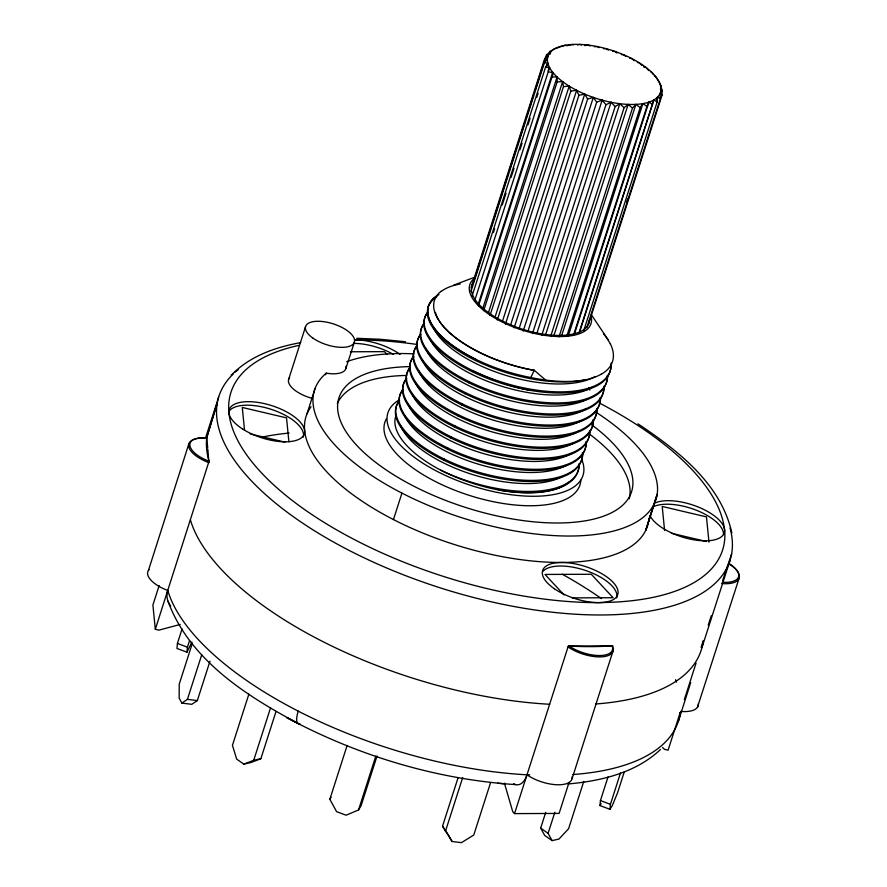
<?xml version="1.0" encoding="UTF-8"?>
<svg xmlns="http://www.w3.org/2000/svg" width="887" height="887" viewBox="0 0 887 887"><rect width="100%" height="100%" fill="white"/><g stroke="black" fill="none" stroke-linecap="round" stroke-linejoin="round"><path stroke-width="1.33" d="M586.861 327.569L660.327 98.734L657.511 97.149L657.156 101.95L583.69 330.784M208.844 462.548L207.891 449.587M182.057 629.005L177.422 643.452L176.956 648.464L186.957 652.189L191.925 642.055M186.957 652.189L187.423 647.177L189.53 640.614M624.282 771.856L617.54 792.867L612.34 805.496L609.968 809.31L599.967 805.584L600.432 800.584L608.016 776.945M609.968 809.31L610.433 804.309L620.556 772.788M206.427 438.289L217.293 402.864L206.726 437.934A263.217 112.494 17.8 0 0 209.044 461.24L155.314 629.282L158.917 630.136L180.261 624.426M658.742 81.449L655.626 76.57L654.24 75.75M625.79 56.446L623.594 54.739A58.997 25.213 17.8 0 0 615.423 51.646L615.013 51.424A59.074 25.246 17.8 0 0 549.585 67.589C544.363 75.694 555.983 68.621 551.991 76.969L478.514 305.804M617.086 52.987L615.423 51.646M657.156 101.95L653.808 99.943L579.189 333.379M648.563 521.512L657.178 494.236L645.681 530.448L654.429 503.461M188.82 443.921L148.484 570.286M307.057 413.741L314.918 388.894M610.855 364.247A96.517 43.141 17.8 0 1 599.069 384.57A96.461 42.587 16.8 0 1 543.188 392.154A96.428 41.245 16.4 0 1 472.25 371.708L472.616 370.555A96.45 39.904 16.8 0 1 427.944 334.887A96.472 39.316 17.8 0 1 427.146 312.789M678.289 721.552L690.707 682.535M205.54 438.012L218.612 397.276M159.139 585.597L152.908 605.001L155.314 629.282M192.313 643.408L179.241 684.121L179.141 698.014L181.868 703.092L191.769 704.322L197.324 700.586L209.975 661.181M288.597 379.481L305.583 326.571M181.868 703.092L187.423 699.355L201.759 654.706M325.684 374.813L326.216 373.161A25.612 10.943 17.8 0 0 346.03 366.143M248.881 694.122L232.427 745.335L236.696 759.139L243.781 764.128L250.932 762.532L260.856 758.707L276.045 711.418M243.781 764.128L253.715 760.303L270.579 707.759M393.451 519.571L401.944 493.117M471.241 287.388L544.718 58.542L548.432 55.038L547.589 57.666M473.858 281.002L508.484 173.153M509.326 170.526L516.511 148.173M517.354 145.535L524.527 123.182M526.224 117.916L533.397 95.563M535.083 90.297L546.492 54.794L550.816 51.679L549.973 54.307M470.919 291.59L544.396 62.744L547.423 58.875L544.718 58.542M548.82 54.207L549.663 51.579L554.519 48.885M472.05 296.136L545.516 67.301L547.811 63.099L544.396 62.744M493.405 232.56L494.669 228.624M502.253 204.975L506.056 193.155M511.112 177.389L514.072 168.197M519.97 149.803L522.077 143.228M527.987 124.834L530.093 118.27M536.846 97.248L538.11 93.312M546.547 67.035L547.811 63.099M474.6 300.915L549.585 67.589A59.074 25.246 17.8 0 0 642.875 103.602L646.956 106.451L573.479 335.286M478.049 304.784L552.701 72.257M482.85 308.188L557.091 76.969L551.991 76.969M483.692 310.705L557.169 81.859L557.091 76.969M377.019 756.046L360.998 805.961L358.525 809.953L346.13 815.208L336.572 811.649L329.853 799.276L347.139 745.424M488.393 312.845L562.635 81.626L557.169 81.859M490.012 315.462L563.489 86.627L562.635 81.626M601.43 374.081A96.628 41.922 17.2 0 1 586.495 379.581A96.517 42.609 16.8 0 1 549.43 381.332A96.428 41.245 16.4 0 1 475.831 360.621L476.164 359.49A96.439 39.893 16.8 0 1 431.492 323.822A96.506 39.338 17.8 0 1 436.947 295.848M582.426 452.758A96.45 43.108 17.8 0 1 570.64 473.081A96.45 42.587 16.8 0 1 514.759 480.643A96.45 41.257 16.4 0 1 443.844 460.209L444.21 459.056A96.45 39.904 16.8 0 1 399.538 423.398A96.45 39.316 17.8 0 1 398.74 401.301M585.985 441.693A96.45 43.108 17.8 0 1 574.188 462.016A96.45 42.587 16.8 0 1 518.307 469.578A96.45 41.257 16.4 0 1 447.392 449.144L447.769 447.99A96.45 39.904 16.8 0 1 403.097 412.333A96.45 39.316 17.8 0 1 402.288 390.236M589.533 430.627A96.45 43.108 17.8 0 1 577.736 450.951A96.45 42.587 16.8 0 1 521.866 458.512A96.45 41.257 16.4 0 1 450.951 438.078L451.317 436.925A96.45 39.904 16.8 0 1 406.645 401.268A96.45 39.316 17.8 0 1 405.847 379.17M593.093 419.562A96.45 43.108 17.8 0 1 581.295 439.885A96.45 42.587 16.8 0 1 525.414 447.447A96.45 41.257 16.4 0 1 454.499 427.013L454.876 425.86A96.45 39.904 16.8 0 1 410.193 390.202A96.45 39.316 17.8 0 1 409.395 368.105M596.641 408.497A96.45 43.108 17.8 0 1 584.843 428.82A96.45 42.587 16.8 0 1 528.974 436.382A96.45 41.257 16.4 0 1 458.058 415.948L458.424 414.794A96.45 39.904 16.8 0 1 413.752 379.137A96.45 39.316 17.8 0 1 412.943 357.04M600.189 397.431A96.45 43.108 17.8 0 1 588.403 417.744A96.45 42.587 16.8 0 1 532.522 425.316A96.45 41.257 16.4 0 1 461.606 404.882L461.983 403.729A96.45 39.904 16.8 0 1 417.3 368.072A96.45 39.316 17.8 0 1 416.502 345.974M603.748 386.366A96.45 43.108 17.8 0 1 591.951 406.689A96.45 42.587 16.8 0 1 536.081 414.251A96.45 41.257 16.4 0 1 465.165 393.817L465.531 392.664A96.45 39.904 16.8 0 1 420.859 357.006A96.45 39.316 17.8 0 1 420.05 334.909M607.296 375.312A96.439 43.108 17.8 0 1 595.499 395.624A96.439 42.576 16.8 0 1 539.629 403.197A96.461 41.257 16.4 0 1 468.713 382.763L469.079 381.61A96.45 39.904 16.8 0 1 424.407 345.952A96.461 39.316 17.8 0 1 423.609 323.844M494.968 317.324L569.199 86.106L563.489 86.627M497.319 319.985L570.796 91.15L569.199 86.106M502.386 321.504L576.628 90.297L570.796 91.15M505.424 324.154L578.901 95.319L576.628 90.297M510.502 325.307L584.733 94.089L578.901 95.319M358.525 809.953L375.811 756.101M514.138 327.868L587.604 99.034L584.733 94.089M519.083 328.622L593.314 97.404L587.604 99.034M523.23 331.028L596.707 102.193L602.162 100.153L605.965 104.733L532.499 333.567M527.931 331.372L602.162 100.153M536.835 333.479L611.065 102.271L615.168 106.584L541.702 335.419M545.56 334.909L619.802 103.69L624.082 107.693L550.616 336.528M553.909 335.619L628.14 104.4L632.486 108.048L559.01 336.883M561.659 335.585L635.901 104.367L640.17 107.626L566.704 336.461M568.212 336.129L642.875 103.602A59.074 25.246 17.8 0 0 623.594 54.739L621.399 54.573M574.654 333.335L648.896 102.116L652.666 104.544M579.577 331.161L653.808 99.943M656.668 99.776L657.511 97.149M660.449 88.866L661.303 86.239L658.742 81.238M626.532 202.569L627.796 198.621M661.159 94.732L662.423 90.784L660.516 85.74L661.303 86.239M588.624 323.822L662.101 94.987L660.904 89.953L662.423 90.784M490.633 782.467L473.769 835.011L461.473 842.65L452.015 841.475L442.535 826.163L458.135 777.566M445.385 831.485L462.681 777.633M569.055 782.389L559.098 813.434L514.527 813.612L568.323 646.058L569.232 646.069A263.217 112.494 17.8 0 0 611.997 645.891L612.895 645.88L612.618 646.734L612.085 645.902A26.821 11.464 17.8 0 1 599.49 655.526A26.821 11.464 17.8 0 1 569.221 646.069L611.997 645.891M583.757 781.469L568.578 828.757L558.91 839.091L552.091 840.621L544.662 835.399L540.66 828.103L545.727 812.337M552.091 840.621L548.088 833.325L554.841 812.315M572.093 778.598L613.172 650.537M680.141 712.682L668.099 750.191L664.496 749.349L662.522 747.453M684.332 699.632L696.073 663.055M701.107 647.377L703.203 640.846A268.406 114.7 17.8 0 1 595.454 704.001M708.225 625.213L711.263 615.766M728.903 563.899A27.852 11.897 17.8 0 1 739.093 578.28A27.852 11.897 17.8 0 1 721.619 583.535L721.708 583.225M697.437 707.305L739.204 577.936M346.03 368.05L354.412 342.049M701.95 647.599L730.311 559.475M722.628 580.597L731.631 553.887M646.956 106.451L648.896 102.116M438.932 294.606A96.472 39.327 17.8 0 0 431.459 323.81A96.517 39.926 16.8 0 0 476.164 359.49A96.506 41.279 16.4 0 0 530.814 377.518L534.24 370.278A90.696 38.795 16.3 0 1 480.455 352.959A90.696 37.442 16.7 0 1 438.422 319.52A90.696 36.855 17.8 0 1 435.45 312.357M329.853 799.276L331.095 797.28M599.967 805.584L601.142 803.677M640.17 107.626L642.875 103.602M632.486 108.048L635.879 104.389M231.241 375.256C249.402 356.297 275.347 347.15 300.649 342.637M660.505 749.46C635.879 772.899 600.832 781.059 567.957 783.986M624.082 107.693L628.14 104.4M441.161 291.28L439.73 292.455A89.964 37.531 17.9 0 0 437.324 295.005M615.168 106.584L619.802 103.69M605.965 104.733L611.065 102.271M453.734 285.115L475.399 276.944M554.397 48.885L560.218 46.956M561.26 46.59L565.451 45.226L566.361 45.703M567.37 45.703L569.166 45.237M569.532 45.137L572.425 44.461M253.715 760.303L260.856 758.707M569.155 646.069L568.057 646.911A27.852 11.897 17.8 0 0 599.679 656.912A27.852 11.897 17.8 0 0 612.629 646.767M577.249 44.915L580.187 44.428L581.484 45.093M584.533 45.581L588.524 45.137L590.11 46.002M594.445 46.712L597.261 46.556L599.08 47.643M298.708 345.431A258.161 110.332 17.8 0 0 280.37 490.81A258.161 110.332 17.8 0 0 598.858 602.628L601.841 602.528A258.039 110.276 17.8 0 0 724.601 529.683L724.258 527.965A258.028 110.265 17.8 0 0 599.157 402.92M549.663 51.579L550.749 51.668M603.493 48.696L606.154 48.674L608.404 50.138M350.387 351.773L384.426 351.64L387.153 354.567M572.27 597.882L613.105 597.727L591.296 574.266L545.017 574.443L564.099 594.977M149.138 569.498A27.83 11.897 17.8 0 0 167.776 590.476A268.406 114.7 17.8 0 0 526.989 774.806L529.683 774.794M612.551 51.335L615.057 51.479M545.516 67.301L549.585 67.589M356.685 338.291L380.468 339.289L405.403 341.728M546.492 54.794L548.244 55.005M515.691 784.618C435.717 779.385 357.217 755.469 286.723 717.583L299.44 724.102M643.474 66.913L644.217 66.968M629.814 58.331L631.699 58.531L634.161 60.671M497.662 783.232L504.126 783.82M637.387 62.489L639.128 62.722L641.778 65.305M187.423 699.355L197.324 700.586M650.448 71.714L651.235 71.858M644.516 67.002L645.692 67.201L648.685 70.528M250.145 433.92L285.004 442.147M671.415 533.253L706.285 541.469M600.432 800.584L610.433 804.309M177.422 643.452L187.423 647.177M572.625 44.55L573.39 44.927M297.588 723.138C245.411 695.341 189.23 659.296 167.987 601.153M662.101 94.987L659.917 94M637.975 423.831C677.768 450.396 720.998 483.714 731.853 532.987M540.66 828.103L548.088 833.325M534.24 370.278L545.616 380.057A96.55 41.323 17.8 0 0 586.562 379.625M514.527 813.612L512.753 811.705L504.404 783.11M651.601 72.313L653.032 74.142M593.314 97.404L596.707 102.193M591.385 314.752L608.194 339.898M442.535 826.163L449.166 836.153M449.731 837.217L452.015 841.475M659.917 94.089L660.327 98.734M708.968 542.101L706.462 516.888L662.212 506.455L664.585 530.348M288.896 441.759L286.534 417.877L242.273 407.443L244.513 430.007M207.746 448.135L206.726 437.934A26.821 11.464 17.8 0 0 189.885 445.341A26.821 11.464 17.8 0 0 209.033 461.251M732.34 542.024L732.474 545.261M436.581 297.001A96.506 39.338 17.8 0 0 431.126 324.975A96.439 39.893 16.8 0 0 475.787 360.643M611.221 363.082A96.495 43.13 17.8 0 1 599.424 383.406A96.495 42.609 16.8 0 1 543.531 390.979A96.439 41.245 16.4 0 1 472.616 370.555A96.461 41.223 17.8 0 0 530.958 390.468M300.128 724.047A20.49 6.664 -62.8 0 1 298.243 711.152M680.384 712.749A268.406 114.7 17.8 0 1 572.88 774.539M562.225 574.199A268.406 114.7 17.8 0 1 601.419 598.581M675.561 679.686A268.406 114.7 17.8 0 1 676.515 682.181M527 774.828A20.545 11.254 89.8 0 1 513.584 783.642M572.137 776.646A27.83 11.897 17.8 0 1 556.803 784.74A27.83 11.897 17.8 0 1 526.989 774.806M170.714 605.932A20.545 18.261 -5.7 0 1 167.732 590.476M549.641 704.256A268.406 114.7 17.8 0 1 190.417 519.937M261.964 437.136A268.406 114.7 17.8 0 1 289.073 433.067M698.324 703.724A27.83 11.897 17.8 0 1 680.562 711.396M680.218 712.449A20.545 18.261 -5.7 0 1 679.852 713.292M312.124 398.374A25.612 10.943 17.8 0 1 289.661 377.607M596.175 412.355A179.274 76.615 17.8 0 1 627.652 526.346A179.274 76.615 17.8 0 1 403.186 493.749A179.274 76.615 17.8 0 1 326.216 373.161M346.673 361.719A179.274 76.615 17.8 0 1 413.941 353.846M591.718 424.862A153.662 65.671 17.8 0 1 579.222 521.711A153.662 65.671 17.8 0 1 364.535 453.057A153.662 65.671 17.8 0 1 409.561 366.619M648.962 518.13A179.274 76.615 17.8 0 1 450.263 543.188A179.274 76.615 17.8 0 1 311.027 406.756M568.744 482.173A93.712 40.048 17.8 0 1 564.986 484.945A95.319 40.735 17.8 0 1 511.067 491.808A96.927 41.423 17.8 0 1 498.982 490.034A96.406 41.201 17.8 0 1 440.662 470.121A95.585 40.846 17.8 0 1 397.919 433.266A93.978 40.159 17.8 0 1 395.669 416.413M440.662 470.121A96.45 41.257 16.4 0 0 511.577 490.555A96.45 42.587 16.8 0 0 567.458 482.994A96.45 43.108 17.8 0 0 579.278 464.899M498.982 490.034A96.45 41.257 16.4 0 0 511.211 491.708A96.45 42.587 16.8 0 0 567.081 484.147A96.45 43.108 17.8 0 0 578.878 463.823M534.284 370.422A90.995 39.006 17.1 0 1 474.49 349.689A91.594 38.54 17.2 0 1 437.468 318.145M437.391 318.134A92.714 38.74 17.6 0 1 437.391 295.038M441.316 291.346A94.255 39.372 18 0 1 460.298 283.951M603.448 333.734A95.996 41.589 18.3 0 1 610.278 343.912M610.4 343.934A93.146 40.636 18 0 1 612.629 349.844A95.763 41.855 17.9 0 1 601.475 374.103M545.616 380.057A96.472 41.212 17.8 0 1 530.814 377.518M420.948 334.454A96.45 39.316 17.8 0 0 420.482 358.16A96.45 39.904 16.8 0 0 465.165 393.817M465.531 392.664A96.45 41.257 16.4 0 0 536.447 413.098A96.45 42.587 16.8 0 0 592.328 405.536A96.45 43.108 17.8 0 0 604.147 387.442M417.389 345.52A96.45 39.316 17.8 0 0 416.934 369.225A96.45 39.904 16.8 0 0 461.606 404.882M461.983 403.729A96.45 41.257 16.4 0 0 532.899 424.163A96.45 42.587 16.8 0 0 588.768 416.591A96.45 43.108 17.8 0 0 600.588 398.507M458.058 415.948A96.45 39.904 16.8 0 1 413.375 380.29A96.45 39.316 17.8 0 1 413.841 356.585M597.04 409.572A96.45 43.108 17.8 0 1 585.22 427.656A96.45 42.587 16.8 0 1 529.339 435.229A96.45 41.257 16.4 0 1 458.424 414.794M607.684 376.387A96.439 43.108 17.8 0 1 595.864 394.471A96.439 42.576 16.8 0 1 539.995 402.044A96.461 41.257 16.4 0 1 469.079 381.61M595.122 376.576A90.696 40.126 16.8 0 1 543.609 383.162A90.696 38.795 16.3 0 1 476.907 364.025A90.696 37.442 16.7 0 1 434.874 330.585A90.696 36.855 17.8 0 1 432.878 326.46M592.627 387.02A90.696 40.126 16.8 0 1 540.061 394.227A90.696 38.795 16.3 0 1 473.348 375.09A90.696 37.442 16.7 0 1 431.315 341.65A90.696 36.855 17.8 0 1 429.33 337.526M588.014 398.707A90.696 40.126 16.8 0 1 536.502 405.292A90.696 38.795 16.3 0 1 469.8 386.155A90.696 37.442 16.7 0 1 427.767 352.716A90.696 36.855 17.8 0 1 425.771 348.591M585.52 409.151A90.696 40.126 16.8 0 1 532.954 416.358A90.696 38.795 16.3 0 1 466.24 397.221A90.696 37.442 16.7 0 1 424.208 363.781A90.696 36.855 17.8 0 1 422.223 359.656M588.624 387.83A90.696 40.059 18.9 0 1 589.855 390.092M580.918 420.837A90.696 40.126 16.8 0 1 529.395 427.423A90.696 38.795 16.3 0 1 462.692 408.286A90.696 37.442 16.7 0 1 420.66 374.846A90.696 36.855 17.8 0 1 418.664 370.722M578.413 431.282A90.696 40.126 16.8 0 1 525.847 438.488A90.696 38.795 16.3 0 1 459.133 419.351A90.696 37.442 16.7 0 1 417.101 385.912A90.696 36.855 17.8 0 1 415.116 381.787M573.811 442.968A90.696 40.126 16.8 0 1 522.288 449.554A90.696 38.795 16.3 0 1 455.585 430.417A90.696 37.442 16.7 0 1 413.553 396.977A90.696 36.855 17.8 0 1 411.989 393.872M571.306 453.412A90.696 40.126 16.8 0 1 518.74 460.619A90.696 38.795 16.3 0 1 452.037 441.482A90.696 37.442 16.7 0 1 410.005 408.042A90.696 36.855 17.8 0 1 408.009 403.918M566.704 465.098A90.696 40.126 16.8 0 1 515.192 471.684A90.696 38.795 16.3 0 1 448.478 452.547A90.696 37.442 16.7 0 1 406.446 419.107A90.696 36.855 17.8 0 1 404.882 416.003M562.059 476.762A90.696 40.126 16.8 0 1 511.633 482.75A90.696 38.795 16.3 0 1 444.93 463.613A90.696 37.442 16.7 0 1 402.898 430.173A90.696 36.855 17.8 0 1 400.902 426.048M468.713 382.763A96.45 39.904 16.8 0 1 424.041 347.105A96.461 39.316 17.8 0 1 424.496 323.389M472.25 371.697A96.45 39.904 16.8 0 1 427.578 336.04A96.461 39.316 17.8 0 1 428.033 312.324M399.627 400.846A96.45 39.316 17.8 0 0 399.172 424.551A96.45 39.904 16.8 0 0 443.844 460.209M454.876 425.86A96.45 41.257 16.4 0 0 525.791 446.294A96.45 42.587 16.8 0 0 581.661 438.721A96.45 43.108 17.8 0 0 593.481 420.638M451.317 436.925A96.45 41.257 16.4 0 0 522.232 457.359A96.45 42.587 16.8 0 0 578.113 449.798A96.45 43.108 17.8 0 0 589.933 431.703M447.769 447.99A96.45 41.257 16.4 0 0 518.684 468.425A96.45 42.587 16.8 0 0 574.554 460.863A96.45 43.108 17.8 0 0 586.385 442.768M582.826 453.834A96.45 43.108 17.8 0 1 571.006 471.928A96.45 42.587 16.8 0 1 515.125 479.49A96.45 41.257 16.4 0 1 444.21 459.056M403.175 389.781A96.45 39.316 17.8 0 0 402.72 413.486A96.45 39.904 16.8 0 0 447.392 449.144M406.734 378.716A96.45 39.316 17.8 0 0 406.279 402.421A96.45 39.904 16.8 0 0 450.951 438.078M410.282 367.65A96.45 39.316 17.8 0 0 409.827 391.355A96.45 39.904 16.8 0 0 454.499 427.013M589.445 320.129A61.469 26.266 17.8 0 1 522.931 329.365A61.469 26.266 17.8 0 1 472.826 283.219M590.93 315.728A63.642 27.198 17.8 0 1 522.121 330.075A63.642 27.198 17.8 0 1 474.423 278.352M580.83 480.211A102.448 43.785 17.8 0 1 469.977 495.6A102.448 43.785 17.8 0 1 386.466 418.686M581.562 459.011A102.448 43.785 17.8 0 1 471.429 485.621A102.448 43.785 17.8 0 1 399.272 399.915M337.304 403.552A153.662 65.671 17.8 0 1 406.734 375.434M589.999 434.508A153.662 65.671 17.8 0 1 629.249 498.771M416.724 344.411A258.039 110.276 17.8 0 0 357.783 339.909L354.667 339.865A39.438 16.853 17.8 0 1 400.059 354.401M655.327 502.84A39.438 16.853 17.8 0 1 714.9 516.278A39.438 16.853 17.8 0 1 704.522 540.826A39.438 16.853 17.8 0 1 649.949 515.547M732.407 545.394A268.406 114.7 17.8 0 1 427.301 583.568A268.406 114.7 17.8 0 1 233.325 373.893M235.266 372.085A268.406 114.7 17.8 0 1 238.37 369.48M730.023 528.009A268.406 114.7 17.8 0 1 732.307 541.314M728.682 563.278A26.821 11.464 17.8 0 1 738.516 576.849A26.821 11.464 17.8 0 1 722.739 582.238M208.822 462.626A27.852 11.897 17.8 0 1 188.632 445.995A27.852 11.897 17.8 0 1 206.416 438.322M652.411 507.253A39.438 16.853 17.8 0 1 695.552 509.925A39.438 16.853 17.8 0 1 723.482 534.517M543.099 571.272A39.438 16.853 17.8 0 1 587.504 571.161A39.438 16.853 17.8 0 1 616.653 598.004M228.713 411.823A39.438 16.853 17.8 0 1 272.32 409.716A39.438 16.853 17.8 0 1 303.254 437.18M354.445 343.391A39.438 16.853 17.8 0 1 393.418 354.401M313.222 338.324A25.612 10.943 17.8 0 0 353.98 343.036A25.612 10.943 17.8 0 0 322.779 321.56A25.612 10.943 17.8 0 0 313.222 338.324M242.583 428.998A39.438 16.853 17.8 0 0 304.152 434.308A39.438 16.853 17.8 0 0 253.627 401.9A39.438 16.853 17.8 0 0 242.583 428.998M554.375 588.746A39.438 16.853 17.8 0 0 617.13 595.997A39.438 16.853 17.8 0 0 569.077 562.923A39.438 16.853 17.8 0 0 554.375 588.746"/></g></svg>
